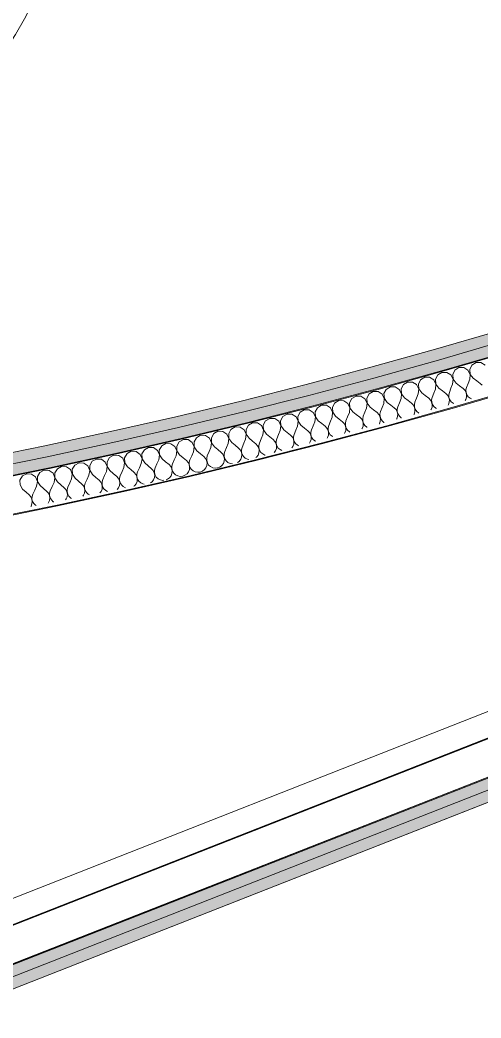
# Model space of a CAD drawing. Header units: millimetres. Extents: x -50172 to 90294, y -80883 to 25069.
# Drawn here: x -25445 to -24828, y -51448 to -50114 of the extents above; entities that cross this region are included whole.
import ezdxf
from ezdxf.enums import TextEntityAlignment as Align

# ---------------------------------------------------------------- set-up
doc = ezdxf.new("R2010")
doc.units = ezdxf.units.MM
doc.header["$MEASUREMENT"] = 0
for name, color, linetype in [('A-25-M_Wall_Int', 7, 'Continuous'), ('New_A-15-MG_Structural_Grid_Phase_2', 7, 'Continuous'), ('New_A-25-M_Wall_Int', 7, 'Continuous'), ('New_A-35-M_FFE-Zone', 7, 'Continuous')]:
    doc.layers.add(name, color=color, linetype=linetype)
for name, color, linetype, lineweight in [('A-25-M_Wall_Int_Pen_No__1', 7, 'Continuous', 13), ('New_A-25-M_Wall_Int_Pen_No__1', 7, 'Continuous', 13), ('New_A-25-M_Wall_Int_Pen_No__150', 7, 'Continuous', 0), ('New_ArchiCAD Zone Stamps_Pen_No__9', 7, 'Continuous', 13)]:
    doc.layers.add(name, color=color, linetype=linetype, lineweight=lineweight)
for name, color, linetype, lineweight, true_color in [('A-25-M_Wall_Int_Pen_No__107', 7, 'Continuous', 15, 0xa6a6a6), ('A-25-M_Wall_Int_Pen_No__81', 7, 'Continuous', 20, 0x6a6a6a), ('New_A-15-MG_Structural_Grid_Phase_2_Pen_No__222', 7, 'Continuous', 13, 0x65af33), ('New_A-25-M_Wall_Int_Pen_No__107', 7, 'Continuous', 15, 0xa6a6a6), ('New_A-25-M_Wall_Int_Pen_No__81', 7, 'Continuous', 20, 0x6a6a6a), ('New_A-35-M_FFE-Zone_Pen_No__74', 7, 'Continuous', 20, 0x606060)]:
    doc.layers.add(name, color=color, linetype=linetype, lineweight=lineweight, true_color=true_color)
doc.styles.add('GENERATED_STYLE_1', font='')
doc.styles.add('GENERATED_STYLE_3', font='')
doc.styles.add('GENERATED_STYLE_4', font='')
doc.styles.get('GENERATED_STYLE_1').set_extended_font_data('Arial', bold=True)
doc.styles.get('GENERATED_STYLE_3').set_extended_font_data('Arial')
doc.styles.get('GENERATED_STYLE_4').set_extended_font_data('Swis721 BT')

# ---------------------------------------------------------------- blocks, each defined once
blk = doc.blocks.new('Lecture 1 First_INB 114R_2_1', base_point=(-22395.8, -55564.1))
at = {"layer": 'New_A-35-M_FFE-Zone_Pen_No__74', "linetype": 'Continuous'}
blk.add_line((-22189.3, -50005.7), (-25917.2, -51469.7), dxfattribs=at)
at = {"layer": 'New_ArchiCAD Zone Stamps_Pen_No__9'}
for tag, height, style, p in [('ROOM_NAME', 250, 'GENERATED_STYLE_1', (-23019.3, -54095.7)), ('zoneNameLine2', 250, 'GENERATED_STYLE_1', (-23207.8, -54527.8)), ('ROOM_NUMBER', 200, 'GENERATED_STYLE_3', (-23396.2, -54948.5)), ('measuredAreaCode', 200, 'GENERATED_STYLE_3', (-23553.2, -55308.6)), ('DUMMY_649', 200, 'GENERATED_STYLE_3', (-23245.8, -55442.7)), ('DUMMY_650', 200, 'GENERATED_STYLE_3', (-22616.7, -55717)), ('DUMMY_651', 133.3, 'GENERATED_STYLE_3', (-22337.4, -55823.6))]:
    blk.add_attdef(tag, text='', height=height, rotation=336.4404, dxfattribs=dict(at, style=style)).set_placement(p, align=Align.TOP_LEFT)
blk = doc.blocks.new('*X403')
at = {"layer": 'New_A-25-M_Wall_Int_Pen_No__150', "linetype": 'Continuous'}
for p, q in [((-24858, -50578.8), (-24863.6, -50582.3)), ((-24851.5, -50578.8), (-24858, -50578.8)), ((-24846, -50582.2), (-24851.5, -50578.8)), ((-24840.7, -50575.7), (-24843.6, -50581.5)), ((-24835.2, -50572.2), (-24840.7, -50575.7)), ((-24828.7, -50572.2), (-24835.2, -50572.2)), ((-24823.1, -50575.5), (-24828.7, -50572.2)), ((-24903.8, -50591.9), (-24909.3, -50595.3)), ((-24897.3, -50591.9), (-24903.8, -50591.9)), ((-24891.8, -50595.3), (-24897.3, -50591.9)), ((-24886.4, -50588.8), (-24889.4, -50594.6)), ((-24880.9, -50585.4), (-24886.4, -50588.8)), ((-24874.4, -50585.4), (-24880.9, -50585.4)), ((-24868.9, -50588.8), (-24874.4, -50585.4)), ((-24865.9, -50594.6), (-24868.9, -50588.8)), ((-24863.6, -50582.3), (-24866.4, -50588.1)), ((-24866.4, -50588.1), (-24865.8, -50594.6)), ((-24843, -50588), (-24846, -50582.2)), ((-24843.6, -50581.5), (-24842.9, -50588)), ((-24843.6, -50594.5), (-24843, -50588)), ((-24842.9, -50588), (-24839, -50593.1)), ((-24839, -50593.1), (-24834.2, -50596.7)), ((-24949.7, -50604.6), (-24955.2, -50608)), ((-24943.2, -50604.6), (-24949.7, -50604.6)), ((-24937.7, -50608.1), (-24943.2, -50604.6)), ((-24932.3, -50601.6), (-24935.2, -50607.4)), ((-24935.2, -50607.4), (-24934.7, -50613.9)), ((-24926.7, -50598.3), (-24932.3, -50601.6)), ((-24920.2, -50598.3), (-24926.7, -50598.3)), ((-24914.7, -50601.7), (-24920.2, -50598.3)), ((-24911.8, -50607.6), (-24914.7, -50601.7)), ((-24909.3, -50595.3), (-24912.3, -50601.1)), ((-24912.3, -50601.1), (-24911.7, -50607.5)), ((-24888.9, -50601.1), (-24891.8, -50595.3)), ((-24889.5, -50607.6), (-24888.9, -50601.1)), ((-24889.4, -50594.6), (-24888.8, -50601.1)), ((-24888.8, -50601.1), (-24884.9, -50606.3)), ((-24884.9, -50606.3), (-24880.1, -50609.9)), ((-24868.7, -50606.6), (-24870.8, -50612.2)), ((-24866.5, -50601.1), (-24868.7, -50606.6)), ((-24866.5, -50601.1), (-24865.9, -50594.6)), ((-24865.8, -50594.6), (-24861.9, -50599.8)), ((-24861.9, -50599.8), (-24857.2, -50603.4)), ((-24857.2, -50603.4), (-24852.4, -50606.9)), ((-24850.1, -50609.3), (-24852.4, -50606.9)), ((-24847.8, -50605.6), (-24848.6, -50608.8)), ((-24845.7, -50600), (-24847.8, -50605.6)), ((-24843.6, -50594.5), (-24845.7, -50600)), ((-24834.2, -50596.7), (-24829.5, -50600.3)), ((-24827.1, -50602.6), (-24829.5, -50600.3)), ((-25001.2, -50620.4), (-25004.2, -50626.1)), ((-24995.6, -50617), (-25001.2, -50620.4)), ((-24989.1, -50617.1), (-24995.6, -50617)), ((-24983.6, -50620.6), (-24989.1, -50617.1)), ((-24980.8, -50626.5), (-24983.6, -50620.6)), ((-24978.2, -50614.2), (-24981.2, -50620)), ((-24981.2, -50620), (-24980.7, -50626.5)), ((-24972.6, -50610.8), (-24978.2, -50614.2)), ((-24966.1, -50610.9), (-24972.6, -50610.8)), ((-24960.6, -50614.4), (-24966.1, -50610.9)), ((-24957.8, -50620.3), (-24960.6, -50614.4)), ((-24958.4, -50626.7), (-24957.8, -50620.3)), ((-24955.2, -50608), (-24958.2, -50613.7)), ((-24958.2, -50613.7), (-24957.7, -50620.2)), ((-24957.7, -50620.2), (-24953.8, -50625.5)), ((-24934.8, -50614), (-24937.7, -50608.1)), ((-24935.4, -50620.4), (-24937.6, -50626)), ((-24935.4, -50620.4), (-24934.8, -50614)), ((-24934.7, -50613.9), (-24930.8, -50619.2)), ((-24930.8, -50619.2), (-24926.1, -50622.8)), ((-24914.6, -50619.6), (-24916.8, -50625.1)), ((-24912.4, -50614), (-24914.6, -50619.6)), ((-24912.4, -50614), (-24911.8, -50607.6)), ((-24911.7, -50607.5), (-24907.8, -50612.8)), ((-24907.8, -50612.8), (-24903.1, -50616.4)), ((-24903.1, -50616.4), (-24898.4, -50620)), ((-24896.1, -50622.3), (-24898.4, -50620)), ((-24893.8, -50618.7), (-24894.5, -50621.9)), ((-24891.6, -50613.2), (-24893.8, -50618.7)), ((-24889.5, -50607.6), (-24891.6, -50613.2)), ((-24880.1, -50609.9), (-24875.4, -50613.5)), ((-24873.1, -50615.8), (-24875.4, -50613.5)), ((-24871.5, -50618.7), (-24873.1, -50615.8)), ((-24870.8, -50612.2), (-24871.5, -50615.4)), ((-24871.5, -50615.4), (-24871.4, -50618.7)), ((-24870.7, -50621.9), (-24871.5, -50618.7)), ((-24871.4, -50618.7), (-24870.3, -50621.8)), ((-24848.5, -50612.1), (-24850.1, -50609.3)), ((-24848.9, -50621.7), (-24847.9, -50618.6)), ((-24848.6, -50608.8), (-24848.4, -50612.1)), ((-24847.7, -50615.3), (-24848.5, -50612.1)), ((-24848.4, -50612.1), (-24847.3, -50615.2)), ((-24847.9, -50618.6), (-24847.7, -50615.3)), ((-24847.3, -50615.2), (-24845.5, -50617.9)), ((-24845.5, -50617.9), (-24842.9, -50620)), ((-24842.9, -50620), (-24841.3, -50620.7)), ((-25047.2, -50632.5), (-25050.3, -50638.2)), ((-25041.6, -50629.2), (-25047.2, -50632.5)), ((-25035.1, -50629.3), (-25041.6, -50629.2)), ((-25029.7, -50632.9), (-25035.1, -50629.3)), ((-25026.9, -50638.7), (-25029.7, -50632.9)), ((-25024.2, -50626.5), (-25027.2, -50632.2)), ((-25027.2, -50632.2), (-25026.8, -50638.7)), ((-25018.6, -50623.1), (-25024.2, -50626.5)), ((-25012.1, -50623.3), (-25018.6, -50623.1)), ((-25006.6, -50626.8), (-25012.1, -50623.3)), ((-25003.8, -50632.7), (-25006.6, -50626.8)), ((-25004.5, -50639.1), (-25003.8, -50632.7)), ((-25004.2, -50626.1), (-25003.7, -50632.6)), ((-25003.7, -50632.6), (-24999.9, -50637.9)), ((-24981.5, -50633), (-24983.7, -50638.5)), ((-24981.5, -50633), (-24980.8, -50626.5)), ((-24980.7, -50626.5), (-24976.9, -50631.7)), ((-24976.9, -50631.7), (-24972.2, -50635.4)), ((-24960.6, -50632.3), (-24962.8, -50637.8)), ((-24958.4, -50626.7), (-24960.6, -50632.3)), ((-24953.8, -50625.5), (-24949.1, -50629.1)), ((-24949.1, -50629.1), (-24944.4, -50632.8)), ((-24942.1, -50635.1), (-24944.4, -50632.8)), ((-24939.8, -50631.5), (-24940.6, -50634.7)), ((-24937.6, -50626), (-24939.8, -50631.5)), ((-24926.1, -50622.8), (-24921.4, -50626.4)), ((-24919.1, -50628.8), (-24921.4, -50626.4)), ((-24917.5, -50631.7), (-24919.1, -50628.8)), ((-24916.8, -50625.1), (-24917.5, -50628.3)), ((-24917.5, -50628.3), (-24917.4, -50631.6)), ((-24916.8, -50634.9), (-24917.5, -50631.7)), ((-24917.4, -50631.6), (-24916.4, -50634.7)), ((-24894.5, -50625.2), (-24896.1, -50622.3)), ((-24895, -50634.8), (-24893.9, -50631.7)), ((-24894.5, -50621.9), (-24894.4, -50625.2)), ((-24893.7, -50628.4), (-24894.5, -50625.2)), ((-24894.4, -50625.2), (-24893.3, -50628.3)), ((-24893.9, -50631.7), (-24893.7, -50628.4)), ((-24893.3, -50628.3), (-24891.5, -50631)), ((-24891.5, -50631), (-24888.9, -50633.1)), ((-24888.9, -50633.1), (-24888.2, -50633.5)), ((-24872.6, -50629.2), (-24871.9, -50628.3)), ((-24871.9, -50628.3), (-24870.9, -50625.2)), ((-24870.9, -50625.2), (-24870.7, -50621.9)), ((-24870.3, -50621.8), (-24868.5, -50624.5)), ((-24868.5, -50624.5), (-24865.9, -50626.6)), ((-24865.9, -50626.6), (-24864.8, -50627.1)), ((-24849.8, -50623), (-24848.9, -50621.7)), ((-25110.8, -50646.9), (-25116.4, -50650.1)), ((-25104.3, -50647.1), (-25110.8, -50646.9)), ((-25098.9, -50650.7), (-25104.3, -50647.1)), ((-25093.3, -50644.3), (-25096.4, -50650)), ((-25087.7, -50641.1), (-25093.3, -50644.3)), ((-25081.2, -50641.2), (-25087.7, -50641.1)), ((-25075.8, -50644.8), (-25081.2, -50641.2)), ((-25073, -50650.7), (-25075.8, -50644.8)), ((-25070.3, -50638.4), (-25073.3, -50644.2)), ((-25073.3, -50644.2), (-25072.9, -50650.7)), ((-25064.7, -50635.2), (-25070.3, -50638.4)), ((-25058.2, -50635.3), (-25064.7, -50635.2)), ((-25052.7, -50638.9), (-25058.2, -50635.3)), ((-25049.9, -50644.8), (-25052.7, -50638.9)), ((-25050.7, -50651.2), (-25049.9, -50644.8)), ((-25050.3, -50638.2), (-25049.8, -50644.7)), ((-25049.8, -50644.7), (-25046.1, -50650)), ((-25027.6, -50645.2), (-25029.8, -50650.7)), ((-25027.6, -50645.2), (-25026.9, -50638.7)), ((-25026.8, -50638.7), (-25023, -50644)), ((-25023, -50644), (-25018.3, -50647.7)), ((-25006.8, -50644.6), (-25009, -50650.2)), ((-25004.5, -50639.1), (-25006.8, -50644.6)), ((-24999.9, -50637.9), (-24995.2, -50641.6)), ((-24995.2, -50641.6), (-24990.5, -50645.3)), ((-24988.2, -50647.6), (-24990.5, -50645.3)), ((-24985.9, -50644), (-24986.7, -50647.2)), ((-24986.7, -50647.2), (-24986.6, -50650.5)), ((-24983.7, -50638.5), (-24985.9, -50644)), ((-24972.2, -50635.4), (-24967.5, -50639.1)), ((-24965.2, -50641.4), (-24967.5, -50639.1)), ((-24963.6, -50644.3), (-24965.2, -50641.4)), ((-24962.8, -50637.8), (-24963.6, -50641)), ((-24963.6, -50641), (-24963.5, -50644.3)), ((-24962.9, -50647.5), (-24963.6, -50644.3)), ((-24963.5, -50644.3), (-24962.5, -50647.4)), ((-24962.5, -50647.4), (-24960.7, -50650.1)), ((-24940.5, -50638), (-24942.1, -50635.1)), ((-24941.1, -50647.6), (-24940, -50644.5)), ((-24940.6, -50634.7), (-24940.5, -50638)), ((-24940.5, -50638), (-24939.4, -50641.1)), ((-24939.8, -50641.2), (-24940.5, -50638)), ((-24940, -50644.5), (-24939.8, -50641.2)), ((-24939.4, -50641.1), (-24937.6, -50643.8)), ((-24937.6, -50643.8), (-24935.1, -50645.9)), ((-24935.1, -50645.9), (-24934.7, -50646.1)), ((-24918.3, -50641.7), (-24918, -50641.2)), ((-24918, -50641.2), (-24917, -50638.1)), ((-24917, -50638.1), (-24916.8, -50634.9)), ((-24916.4, -50634.7), (-24914.5, -50637.5)), ((-24914.5, -50637.5), (-24912, -50639.6)), ((-24912, -50639.6), (-24911.5, -50639.8)), ((-24895.4, -50635.4), (-24895, -50634.8)), ((-25157, -50658.3), (-25162.7, -50661.5)), ((-25150.5, -50658.5), (-25157, -50658.3)), ((-25145.1, -50662.2), (-25150.5, -50658.5)), ((-25139.5, -50655.8), (-25142.6, -50661.6)), ((-25133.9, -50652.6), (-25139.5, -50655.8)), ((-25127.4, -50652.8), (-25133.9, -50652.6)), ((-25122, -50656.4), (-25127.4, -50652.8)), ((-25119.2, -50662.4), (-25122, -50656.4)), ((-25116.4, -50650.1), (-25119.5, -50655.8)), ((-25119.5, -50655.8), (-25119.2, -50662.3)), ((-25096.1, -50656.6), (-25098.9, -50650.7)), ((-25096.9, -50663), (-25096.1, -50656.6)), ((-25096.4, -50650), (-25096, -50656.5)), ((-25096, -50656.5), (-25092.3, -50661.9)), ((-25073.8, -50657.2), (-25076.1, -50662.7)), ((-25073.8, -50657.2), (-25073, -50650.7)), ((-25072.9, -50650.7), (-25069.2, -50656)), ((-25069.2, -50656), (-25064.5, -50659.7)), ((-25064.5, -50659.7), (-25059.9, -50663.4)), ((-25052.9, -50656.7), (-25055.2, -50662.2)), ((-25050.7, -50651.2), (-25052.9, -50656.7)), ((-25046.1, -50650), (-25041.4, -50653.7)), ((-25041.4, -50653.7), (-25036.7, -50657.4)), ((-25034.5, -50659.8), (-25036.7, -50657.4)), ((-25032.9, -50662.7), (-25034.5, -50659.8)), ((-25032.1, -50656.2), (-25032.9, -50659.4)), ((-25032.9, -50659.4), (-25032.8, -50662.7)), ((-25029.8, -50650.7), (-25032.1, -50656.2)), ((-25018.3, -50647.7), (-25013.6, -50651.4)), ((-25011.3, -50653.8), (-25013.6, -50651.4)), ((-25009.8, -50656.7), (-25011.3, -50653.8)), ((-25009, -50650.2), (-25009.8, -50653.4)), ((-25009.8, -50653.4), (-25009.7, -50656.6)), ((-25009.1, -50659.9), (-25009.8, -50656.7)), ((-25009.7, -50656.6), (-25008.7, -50659.8)), ((-25009.3, -50663.1), (-25009.1, -50659.9)), ((-25008.7, -50659.8), (-25006.9, -50662.5)), ((-24986.7, -50650.5), (-24988.2, -50647.6)), ((-24987.7, -50660.6), (-24987.3, -50660.1)), ((-24987.3, -50660.1), (-24986.2, -50657)), ((-24986, -50653.7), (-24986.7, -50650.5)), ((-24986.6, -50650.5), (-24985.6, -50653.6)), ((-24986.2, -50657), (-24986, -50653.7)), ((-24985.6, -50653.6), (-24983.8, -50656.4)), ((-24983.8, -50656.4), (-24981.3, -50658.5)), ((-24981.3, -50658.5), (-24980.8, -50658.7)), ((-24964.5, -50654.3), (-24964.2, -50653.9)), ((-24964.2, -50653.9), (-24963.1, -50650.8)), ((-24963.1, -50650.8), (-24962.9, -50647.5)), ((-24960.7, -50650.1), (-24958.2, -50652.3)), ((-24958.2, -50652.3), (-24957.8, -50652.4)), ((-24941.4, -50648), (-24941.1, -50647.6)), ((-25208.9, -50672.6), (-25212.1, -50678.3)), ((-25203.3, -50669.4), (-25208.9, -50672.6)), ((-25196.8, -50669.7), (-25203.3, -50669.4)), ((-25191.4, -50673.4), (-25196.8, -50669.7)), ((-25188.7, -50679.3), (-25191.4, -50673.4)), ((-25185.8, -50667.1), (-25188.9, -50672.8)), ((-25188.9, -50672.8), (-25188.6, -50679.3)), ((-25180.1, -50663.9), (-25185.8, -50667.1)), ((-25173.6, -50664.2), (-25180.1, -50663.9)), ((-25168.2, -50667.8), (-25173.6, -50664.2)), ((-25165.5, -50673.7), (-25168.2, -50667.8)), ((-25166.4, -50680.2), (-25165.5, -50673.7)), ((-25162.7, -50661.5), (-25165.8, -50667.2)), ((-25165.8, -50667.2), (-25165.5, -50673.7)), ((-25165.5, -50673.7), (-25161.8, -50679.1)), ((-25142.4, -50668.1), (-25145.1, -50662.2)), ((-25143.2, -50674.5), (-25142.4, -50668.1)), ((-25142.6, -50661.6), (-25142.3, -50668.1)), ((-25142.3, -50668.1), (-25138.6, -50673.4)), ((-25138.6, -50673.4), (-25134, -50677.2)), ((-25120, -50668.8), (-25122.4, -50674.3)), ((-25120, -50668.8), (-25119.2, -50662.4)), ((-25119.2, -50662.3), (-25115.4, -50667.7)), ((-25115.4, -50667.7), (-25110.8, -50671.4)), ((-25110.8, -50671.4), (-25106.2, -50675.2)), ((-25101.5, -50674), (-25102.4, -50677.2)), ((-25099.2, -50668.5), (-25101.5, -50674)), ((-25096.9, -50663), (-25099.2, -50668.5)), ((-25092.3, -50661.9), (-25087.6, -50665.6)), ((-25087.6, -50665.6), (-25083, -50669.3)), ((-25080.7, -50671.7), (-25083, -50669.3)), ((-25079.2, -50674.6), (-25080.7, -50671.7)), ((-25078.4, -50668.2), (-25079.2, -50671.3)), ((-25079.2, -50671.3), (-25079.1, -50674.6)), ((-25076.1, -50662.7), (-25078.4, -50668.2)), ((-25057.6, -50665.8), (-25059.9, -50663.4)), ((-25056.1, -50668.7), (-25057.6, -50665.8)), ((-25055.2, -50662.2), (-25056.1, -50665.4)), ((-25056.1, -50665.4), (-25056, -50668.7)), ((-25055.4, -50671.9), (-25056.1, -50668.7)), ((-25056, -50668.7), (-25055, -50671.8)), ((-25055.7, -50675.2), (-25055.4, -50671.9)), ((-25055, -50671.8), (-25053.2, -50674.6)), ((-25034.3, -50673.3), (-25033.6, -50672.3)), ((-25033.6, -50672.3), (-25032.5, -50669.2)), ((-25032.3, -50665.9), (-25032.9, -50662.7)), ((-25032.8, -50662.7), (-25031.9, -50665.8)), ((-25032.5, -50669.2), (-25032.3, -50665.9)), ((-25031.9, -50665.8), (-25030, -50668.6)), ((-25030, -50668.6), (-25027.6, -50670.7)), ((-25027.6, -50670.7), (-25026.6, -50671.2)), ((-25011, -50666.9), (-25010.5, -50666.2)), ((-25010.5, -50666.2), (-25009.3, -50663.1)), ((-25006.9, -50662.5), (-25004.4, -50664.6)), ((-25004.4, -50664.6), (-25003.7, -50665)), ((-25272.8, -50685.6), (-25278.5, -50688.7)), ((-25266.3, -50685.9), (-25272.8, -50685.6)), ((-25261, -50689.6), (-25266.3, -50685.9)), ((-25255.3, -50683.4), (-25258.5, -50689.1)), ((-25249.6, -50680.3), (-25255.3, -50683.4)), ((-25243.1, -50680.6), (-25249.6, -50680.3)), ((-25237.8, -50684.3), (-25243.1, -50680.6)), ((-25235.1, -50690.2), (-25237.8, -50684.3)), ((-25232.1, -50678), (-25235.3, -50683.7)), ((-25235.3, -50683.7), (-25235, -50690.2)), ((-25226.4, -50674.9), (-25232.1, -50678)), ((-25219.9, -50675.2), (-25226.4, -50674.9)), ((-25214.6, -50678.9), (-25219.9, -50675.2)), ((-25211.9, -50684.8), (-25214.6, -50678.9)), ((-25212.8, -50691.3), (-25211.9, -50684.8)), ((-25212.1, -50678.3), (-25211.8, -50684.8)), ((-25211.8, -50684.8), (-25208.2, -50690.2)), ((-25189.6, -50685.8), (-25192, -50691.2)), ((-25189.6, -50685.8), (-25188.7, -50679.3)), ((-25188.6, -50679.3), (-25184.9, -50684.6)), ((-25184.9, -50684.6), (-25180.4, -50688.4)), ((-25168.8, -50685.7), (-25171.1, -50691.1)), ((-25166.4, -50680.2), (-25168.8, -50685.7)), ((-25161.8, -50679.1), (-25157.2, -50682.8)), ((-25157.2, -50682.8), (-25152.5, -50686.6)), ((-25150.3, -50689), (-25152.5, -50686.6)), ((-25147.9, -50685.5), (-25148.8, -50688.7)), ((-25145.6, -50680), (-25147.9, -50685.5)), ((-25143.2, -50674.5), (-25145.6, -50680)), ((-25134, -50677.2), (-25129.3, -50680.9)), ((-25127.1, -50683.3), (-25129.3, -50680.9)), ((-25125.6, -50686.3), (-25127.1, -50683.3)), ((-25124.7, -50679.8), (-25125.6, -50683)), ((-25125.6, -50683), (-25125.5, -50686.2)), ((-25125, -50689.5), (-25125.6, -50686.3)), ((-25125.5, -50686.2), (-25124.6, -50689.4)), ((-25122.4, -50674.3), (-25124.7, -50679.8)), ((-25103.9, -50677.6), (-25106.2, -50675.2)), ((-25102.4, -50680.5), (-25103.9, -50677.6)), ((-25103.2, -50690.1), (-25102, -50687)), ((-25102.4, -50677.2), (-25102.3, -50680.5)), ((-25101.8, -50683.7), (-25102.4, -50680.5)), ((-25102.3, -50680.5), (-25101.4, -50683.6)), ((-25102, -50687), (-25101.8, -50683.7)), ((-25101.4, -50683.6), (-25099.6, -50686.4)), ((-25099.6, -50686.4), (-25097.1, -50688.5)), ((-25081.4, -50686.1), (-25080, -50684.2)), ((-25080, -50684.2), (-25078.8, -50681.1)), ((-25078.6, -50677.9), (-25079.2, -50674.6)), ((-25079.1, -50674.6), (-25078.2, -50677.8)), ((-25078.8, -50681.1), (-25078.6, -50677.9)), ((-25078.2, -50677.8), (-25076.4, -50680.5)), ((-25076.4, -50680.5), (-25073.9, -50682.7)), ((-25073.9, -50682.7), (-25072, -50683.6)), ((-25057.8, -50679.7), (-25056.8, -50678.3)), ((-25056.8, -50678.3), (-25055.7, -50675.2)), ((-25053.2, -50674.6), (-25050.7, -50676.7)), ((-25050.7, -50676.7), (-25049.3, -50677.4)), ((-25325, -50699), (-25328.2, -50704.7)), ((-25319.3, -50696), (-25325, -50699)), ((-25312.8, -50696.4), (-25319.3, -50696)), ((-25307.4, -50700.1), (-25312.8, -50696.4)), ((-25304.9, -50706.1), (-25307.4, -50700.1)), ((-25301.7, -50693.9), (-25305, -50699.5)), ((-25305, -50699.5), (-25304.8, -50706.1)), ((-25296, -50690.8), (-25301.7, -50693.9)), ((-25289.5, -50691.2), (-25296, -50690.8)), ((-25284.2, -50694.9), (-25289.5, -50691.2)), ((-25281.6, -50700.9), (-25284.2, -50694.9)), ((-25278.5, -50688.7), (-25281.7, -50694.3)), ((-25281.7, -50694.3), (-25281.5, -50700.8)), ((-25258.4, -50695.6), (-25261, -50689.6)), ((-25259.3, -50702), (-25258.4, -50695.6)), ((-25258.5, -50689.1), (-25258.3, -50695.6)), ((-25258.3, -50695.6), (-25254.6, -50701)), ((-25236, -50696.7), (-25238.5, -50702.1)), ((-25236, -50696.7), (-25235.1, -50690.2)), ((-25235, -50690.2), (-25231.4, -50695.6)), ((-25231.4, -50695.6), (-25226.8, -50699.4)), ((-25226.8, -50699.4), (-25222.3, -50703.2)), ((-25215.2, -50696.7), (-25217.6, -50702.2)), ((-25212.8, -50691.3), (-25215.2, -50696.7)), ((-25208.2, -50690.2), (-25203.6, -50694)), ((-25203.6, -50694), (-25199, -50697.8)), ((-25196.8, -50700.2), (-25199, -50697.8)), ((-25195.3, -50703.2), (-25196.8, -50700.2)), ((-25194.4, -50696.7), (-25195.2, -50699.8)), ((-25195.2, -50699.8), (-25195.2, -50703.1)), ((-25192, -50691.2), (-25194.4, -50696.7)), ((-25180.4, -50688.4), (-25175.8, -50692.2)), ((-25173.5, -50694.7), (-25175.8, -50692.2)), ((-25172.1, -50697.6), (-25173.5, -50694.7)), ((-25171.5, -50700.8), (-25172.1, -50697.6)), ((-25171.1, -50691.1), (-25172, -50694.3)), ((-25172, -50694.3), (-25172, -50697.6)), ((-25172, -50697.6), (-25171.1, -50700.7)), ((-25171.1, -50700.7), (-25169.3, -50703.5)), ((-25148.8, -50692), (-25150.3, -50689)), ((-25149.7, -50701.5), (-25148.5, -50698.5)), ((-25148.8, -50688.7), (-25148.7, -50691.9)), ((-25148.2, -50695.2), (-25148.8, -50692)), ((-25148.7, -50691.9), (-25147.8, -50695.1)), ((-25148.5, -50698.5), (-25148.2, -50695.2)), ((-25147.8, -50695.1), (-25146, -50697.9)), ((-25146, -50697.9), (-25143.6, -50700.1)), ((-25143.6, -50700.1), (-25140.6, -50701.5)), ((-25129.3, -50699.2), (-25128.4, -50698.5)), ((-25128.4, -50698.5), (-25126.4, -50695.8)), ((-25126.4, -50695.8), (-25125.3, -50692.8)), ((-25125.3, -50692.8), (-25125, -50689.5)), ((-25124.6, -50689.4), (-25122.8, -50692.2)), ((-25122.8, -50692.2), (-25120.3, -50694.3)), ((-25120.3, -50694.3), (-25117.4, -50695.8)), ((-25117.4, -50695.8), (-25116.9, -50695.8)), ((-25105.1, -50692.6), (-25103.2, -50690.1)), ((-25097.1, -50688.5), (-25094.6, -50689.7)), ((-25394.8, -50714), (-25398.1, -50719.6)), ((-25389.1, -50711), (-25394.8, -50714)), ((-25382.6, -50711.5), (-25389.1, -50711)), ((-25377.3, -50715.2), (-25382.6, -50711.5)), ((-25371.5, -50709.1), (-25374.8, -50714.7)), ((-25365.8, -50706.1), (-25371.5, -50709.1)), ((-25359.3, -50706.5), (-25365.8, -50706.1)), ((-25354, -50710.3), (-25359.3, -50706.5)), ((-25351.5, -50716.3), (-25354, -50710.3)), ((-25348.2, -50704.1), (-25351.5, -50709.7)), ((-25351.5, -50709.7), (-25351.4, -50716.2)), ((-25342.5, -50701.1), (-25348.2, -50704.1)), ((-25336, -50701.5), (-25342.5, -50701.1)), ((-25330.7, -50705.2), (-25336, -50701.5)), ((-25328.2, -50711.2), (-25330.7, -50705.2)), ((-25329.1, -50717.6), (-25328.2, -50711.2)), ((-25328.2, -50704.7), (-25328.1, -50711.2)), ((-25328.1, -50711.2), (-25324.5, -50716.6)), ((-25305.8, -50712.5), (-25308.3, -50717.9)), ((-25305.8, -50712.5), (-25304.9, -50706.1)), ((-25304.8, -50706.1), (-25301.2, -50711.5)), ((-25301.2, -50711.5), (-25296.7, -50715.3)), ((-25285, -50712.7), (-25287.5, -50718.2)), ((-25282.6, -50707.3), (-25285, -50712.7)), ((-25282.6, -50707.3), (-25281.6, -50700.9)), ((-25281.5, -50700.8), (-25277.9, -50706.3)), ((-25277.9, -50706.3), (-25273.4, -50710.1)), ((-25273.4, -50710.1), (-25268.8, -50714)), ((-25266.6, -50716.4), (-25268.8, -50714)), ((-25264.2, -50712.9), (-25265.1, -50716.1)), ((-25261.7, -50707.5), (-25264.2, -50712.9)), ((-25259.3, -50702), (-25261.7, -50707.5)), ((-25254.6, -50701), (-25250.1, -50704.8)), ((-25250.1, -50704.8), (-25245.5, -50708.6)), ((-25243.3, -50711.1), (-25245.5, -50708.6)), ((-25241.9, -50714), (-25243.3, -50711.1)), ((-25241.3, -50717.3), (-25241.9, -50714)), ((-25240.9, -50707.6), (-25241.8, -50710.7)), ((-25241.8, -50710.7), (-25241.8, -50714)), ((-25241.8, -50714), (-25240.9, -50717.2)), ((-25238.5, -50702.1), (-25240.9, -50707.6)), ((-25220, -50705.7), (-25222.3, -50703.2)), ((-25218.6, -50708.6), (-25220, -50705.7)), ((-25218, -50711.9), (-25218.6, -50708.6)), ((-25217.6, -50702.2), (-25218.5, -50705.3)), ((-25218.5, -50705.3), (-25218.5, -50708.6)), ((-25218.5, -50708.6), (-25217.6, -50711.8)), ((-25218.3, -50715.1), (-25218, -50711.9)), ((-25217.6, -50711.8), (-25215.9, -50714.6)), ((-25198.2, -50715.3), (-25196.2, -50712.7)), ((-25196.2, -50712.7), (-25195, -50709.7)), ((-25194.7, -50706.4), (-25195.3, -50703.2)), ((-25195.2, -50703.1), (-25194.3, -50706.3)), ((-25195, -50709.7), (-25194.7, -50706.4)), ((-25194.3, -50706.3), (-25192.6, -50709.1)), ((-25192.6, -50709.1), (-25190.1, -50711.3)), ((-25190.1, -50711.3), (-25187.2, -50712.7)), ((-25187.2, -50712.7), (-25183.9, -50713.3)), ((-25183.9, -50713.3), (-25180.6, -50713)), ((-25180.6, -50713), (-25177.6, -50711.8)), ((-25177.6, -50711.8), (-25174.9, -50709.8)), ((-25174.9, -50709.8), (-25172.9, -50707.2)), ((-25172.9, -50707.2), (-25171.8, -50704.1)), ((-25171.8, -50704.1), (-25171.5, -50700.8)), ((-25169.3, -50703.5), (-25166.8, -50705.7)), ((-25166.8, -50705.7), (-25163.9, -50707.1)), ((-25163.9, -50707.1), (-25160.6, -50707.7)), ((-25160.6, -50707.7), (-25160.5, -50707.7)), ((-25153.9, -50705.9), (-25151.6, -50704.2)), ((-25151.6, -50704.2), (-25149.7, -50701.5)), ((-25140.6, -50701.5), (-25138.8, -50701.8)), ((-25441.4, -50723.7), (-25444.8, -50729.2)), ((-25435.7, -50720.7), (-25441.4, -50723.7)), ((-25429.2, -50721.2), (-25435.7, -50720.7)), ((-25423.9, -50725), (-25429.2, -50721.2)), ((-25421.4, -50731), (-25423.9, -50725)), ((-25418.1, -50718.9), (-25421.4, -50724.5)), ((-25421.4, -50724.5), (-25421.3, -50731)), ((-25412.3, -50715.9), (-25418.1, -50718.9)), ((-25405.9, -50716.3), (-25412.3, -50715.9)), ((-25400.6, -50720.1), (-25405.9, -50716.3)), ((-25398.1, -50726.2), (-25400.6, -50720.1)), ((-25399.1, -50732.6), (-25398.1, -50726.2)), ((-25398.1, -50719.6), (-25398, -50726.1)), ((-25398, -50726.1), (-25394.5, -50731.6)), ((-25374.8, -50721.2), (-25377.3, -50715.2)), ((-25375.8, -50727.7), (-25374.8, -50721.2)), ((-25374.8, -50714.7), (-25374.7, -50721.2)), ((-25374.7, -50721.2), (-25371.1, -50726.7)), ((-25371.1, -50726.7), (-25366.6, -50730.6)), ((-25352.5, -50722.7), (-25355, -50728.1)), ((-25352.5, -50722.7), (-25351.5, -50716.3)), ((-25351.4, -50716.2), (-25347.8, -50721.7)), ((-25347.8, -50721.7), (-25343.3, -50725.6)), ((-25343.3, -50725.6), (-25338.8, -50729.5)), ((-25331.6, -50723.1), (-25334.1, -50728.5)), ((-25329.1, -50717.6), (-25331.6, -50723.1)), ((-25324.5, -50716.6), (-25320, -50720.5)), ((-25320, -50720.5), (-25315.4, -50724.4)), ((-25313.3, -50726.8), (-25315.4, -50724.4)), ((-25311.8, -50729.8), (-25313.3, -50726.8)), ((-25311.7, -50726.5), (-25311.8, -50729.8)), ((-25310.8, -50723.4), (-25311.7, -50726.5)), ((-25308.3, -50717.9), (-25310.8, -50723.4)), ((-25296.7, -50715.3), (-25292.1, -50719.2)), ((-25289.9, -50721.7), (-25292.1, -50719.2)), ((-25288.5, -50724.6), (-25289.9, -50721.7)), ((-25287.9, -50727.9), (-25288.5, -50724.6)), ((-25287.5, -50718.2), (-25288.4, -50721.3)), ((-25288.4, -50721.3), (-25288.4, -50724.6)), ((-25288.4, -50724.6), (-25287.5, -50727.8)), ((-25265.2, -50719.4), (-25266.6, -50716.4)), ((-25266.2, -50728.9), (-25265, -50725.9)), ((-25264.6, -50722.6), (-25265.2, -50719.4)), ((-25265.1, -50716.1), (-25265.1, -50719.3)), ((-25265.1, -50719.3), (-25264.2, -50722.5)), ((-25265, -50725.9), (-25264.6, -50722.6)), ((-25264.2, -50722.5), (-25262.5, -50725.3)), ((-25262.5, -50725.3), (-25260.1, -50727.5)), ((-25247.5, -50728.2), (-25244.9, -50726.2)), ((-25244.9, -50726.2), (-25242.8, -50723.6)), ((-25242.8, -50723.6), (-25241.6, -50720.5)), ((-25241.6, -50720.5), (-25241.3, -50717.3)), ((-25240.9, -50717.2), (-25239.2, -50720)), ((-25239.2, -50720), (-25236.7, -50722.2)), ((-25236.7, -50722.2), (-25233.8, -50723.7)), ((-25233.8, -50723.7), (-25230.5, -50724.3)), ((-25230.5, -50724.3), (-25227.3, -50724)), ((-25227.3, -50724), (-25224.2, -50722.8)), ((-25224.2, -50722.8), (-25221.5, -50720.8)), ((-25221.5, -50720.8), (-25219.5, -50718.2)), ((-25219.5, -50718.2), (-25218.3, -50715.1)), ((-25215.9, -50714.6), (-25213.4, -50716.8)), ((-25213.4, -50716.8), (-25210.5, -50718.2)), ((-25210.5, -50718.2), (-25207.2, -50718.8)), ((-25207.2, -50718.8), (-25203.9, -50718.5)), ((-25203.9, -50718.5), (-25200.9, -50717.3)), ((-25200.9, -50717.3), (-25198.2, -50715.3)), ((-25444.8, -50729.2), (-25444.7, -50735.7)), ((-25444.7, -50735.7), (-25441.2, -50741.2)), ((-25422.5, -50737.4), (-25425.1, -50742.8)), ((-25422.5, -50737.4), (-25421.4, -50731)), ((-25421.3, -50731), (-25417.8, -50736.5)), ((-25417.8, -50736.5), (-25413.4, -50740.4)), ((-25413.4, -50740.4), (-25408.9, -50744.3)), ((-25401.7, -50738), (-25404.2, -50743.4)), ((-25399.1, -50732.6), (-25401.7, -50738)), ((-25394.5, -50731.6), (-25390, -50735.5)), ((-25390, -50735.5), (-25385.5, -50739.5)), ((-25383.4, -50741.9), (-25385.5, -50739.5)), ((-25380.8, -50738.5), (-25381.8, -50741.6)), ((-25378.3, -50733.1), (-25380.8, -50738.5)), ((-25375.8, -50727.7), (-25378.3, -50733.1)), ((-25366.6, -50730.6), (-25362.1, -50734.5)), ((-25360, -50737), (-25362.1, -50734.5)), ((-25358.6, -50740), (-25360, -50737)), ((-25358, -50743.2), (-25358.6, -50740)), ((-25358.4, -50736.7), (-25358.5, -50739.9)), ((-25358.5, -50739.9), (-25357.6, -50743.1)), ((-25357.5, -50733.5), (-25358.4, -50736.7)), ((-25355, -50728.1), (-25357.5, -50733.5)), ((-25336.6, -50732), (-25338.8, -50729.5)), ((-25335.2, -50734.9), (-25336.6, -50732)), ((-25334.7, -50738.2), (-25335.2, -50734.9)), ((-25334.1, -50728.5), (-25335.1, -50731.6)), ((-25335.1, -50731.6), (-25335.1, -50734.9)), ((-25335.1, -50734.9), (-25334.3, -50738.1)), ((-25335, -50741.4), (-25334.7, -50738.2)), ((-25334.3, -50738.1), (-25332.6, -50740.9)), ((-25314.8, -50741.8), (-25312.9, -50739.4)), ((-25312.9, -50739.4), (-25311.7, -50736.3)), ((-25311.8, -50729.8), (-25310.9, -50733)), ((-25311.3, -50733), (-25311.8, -50729.8)), ((-25311.7, -50736.3), (-25311.3, -50733)), ((-25310.9, -50733), (-25309.2, -50735.8)), ((-25309.2, -50735.8), (-25306.8, -50738)), ((-25306.8, -50738), (-25303.8, -50739.5)), ((-25303.8, -50739.5), (-25303.5, -50739.6)), ((-25292.4, -50737.4), (-25291.6, -50736.8)), ((-25291.6, -50736.8), (-25289.5, -50734.2)), ((-25289.5, -50734.2), (-25288.3, -50731.1)), ((-25288.3, -50731.1), (-25287.9, -50727.9)), ((-25287.5, -50727.8), (-25285.8, -50730.6)), ((-25285.8, -50730.6), (-25283.4, -50732.8)), ((-25283.4, -50732.8), (-25280.5, -50734.3)), ((-25280.5, -50734.3), (-25278.6, -50734.7)), ((-25270.2, -50733), (-25268.2, -50731.5)), ((-25268.2, -50731.5), (-25266.2, -50728.9)), ((-25260.1, -50727.5), (-25257.1, -50729)), ((-25257.1, -50729), (-25253.9, -50729.6)), ((-25253.9, -50729.6), (-25252.5, -50729.5)), ((-25249.4, -50728.9), (-25247.5, -50728.2)), ((-25441.2, -50741.2), (-25436.7, -50745.2)), ((-25436.7, -50745.2), (-25432.3, -50749.1)), ((-25430.2, -50751.6), (-25432.3, -50749.1)), ((-25428.8, -50754.6), (-25430.2, -50751.6)), ((-25428.6, -50751.3), (-25428.7, -50754.6)), ((-25427.6, -50748.2), (-25428.6, -50751.3)), ((-25425.1, -50742.8), (-25427.6, -50748.2)), ((-25406.7, -50746.8), (-25408.9, -50744.3)), ((-25405.4, -50749.8), (-25406.7, -50746.8)), ((-25404.9, -50753.1), (-25405.4, -50749.8)), ((-25405.2, -50746.5), (-25405.3, -50749.8)), ((-25405.3, -50749.8), (-25404.4, -50753)), ((-25405.3, -50756.3), (-25404.9, -50753.1)), ((-25404.2, -50743.4), (-25405.2, -50746.5)), ((-25404.4, -50753), (-25402.8, -50755.8)), ((-25382, -50744.9), (-25383.4, -50741.9)), ((-25383.1, -50754.5), (-25381.8, -50751.4)), ((-25381.4, -50748.2), (-25382, -50744.9)), ((-25381.8, -50741.6), (-25381.9, -50744.9)), ((-25381.9, -50744.9), (-25381, -50748.1)), ((-25381.8, -50751.4), (-25381.4, -50748.2)), ((-25381, -50748.1), (-25379.4, -50750.9)), ((-25379.4, -50750.9), (-25377, -50753.2)), ((-25377, -50753.2), (-25375.7, -50753.8)), ((-25360.8, -50750.9), (-25359.7, -50749.5)), ((-25359.7, -50749.5), (-25358.4, -50746.5)), ((-25358.4, -50746.5), (-25358, -50743.2)), ((-25357.6, -50743.1), (-25356, -50745.9)), ((-25356, -50745.9), (-25353.6, -50748.2)), ((-25353.6, -50748.2), (-25351.8, -50749.1)), ((-25337.8, -50746.3), (-25336.3, -50744.5)), ((-25336.3, -50744.5), (-25335, -50741.4)), ((-25332.6, -50740.9), (-25330.2, -50743.1)), ((-25330.2, -50743.1), (-25327.8, -50744.4)), ((-25430.4, -50764.6), (-25430, -50764.2)), ((-25430, -50764.2), (-25428.7, -50761.1)), ((-25428.3, -50757.9), (-25428.8, -50754.6)), ((-25428.7, -50754.6), (-25427.9, -50757.8)), ((-25428.7, -50761.1), (-25428.3, -50757.9)), ((-25427.9, -50757.8), (-25426.2, -50760.6)), ((-25426.2, -50760.6), (-25423.8, -50762.9)), ((-25423.8, -50762.9), (-25423.2, -50763.2)), ((-25407.1, -50760), (-25406.5, -50759.3)), ((-25406.5, -50759.3), (-25405.3, -50756.3)), ((-25402.8, -50755.8), (-25400.4, -50758.1)), ((-25400.4, -50758.1), (-25399.5, -50758.5)), ((-25383.9, -50755.5), (-25383.1, -50754.5))]:
    blk.add_line(p, q, dxfattribs=at)
blk = doc.blocks.new('Wall_74_1', base_point=(-29918.5, -50217.2))
at = {"layer": 'New_A-25-M_Wall_Int_Pen_No__107', "linetype": 'Continuous'}
for points in [[(-20081.5, -46377.2, -0.413614), (-29924.5, -50231), (-29930.5, -50244.7, 0.413614), (-20067.8, -46383.2)], [(-20095.3, -46371.2, -0.413614), (-29918.5, -50217.2), (-29924.5, -50231, 0.413614), (-20081.5, -46377.2)]]:
    blk.add_hatch(color=256, dxfattribs=at).paths.add_polyline_path(points)
at = {"layer": 'New_A-25-M_Wall_Int_Pen_No__81', "linetype": 'Continuous', "lineweight": 0, "true_color": 0x353535}
for points in [[(-20067.8, -46383.2, -0.413614), (-29930.5, -50244.7), (-29930.9, -50245.6, 0.413614), (-20066.9, -46383.6)], [(-20021.1, -46403.7, -0.413614), (-29950.8, -50291.5), (-29951.2, -50292.4, 0.413614), (-20020.2, -46404.1)]]:
    blk.add_hatch(color=250, dxfattribs=at).paths.add_polyline_path(points)
at = {"layer": 'New_A-25-M_Wall_Int_Pen_No__1', "linetype": 'Continuous'}
for radius in [7482.1, 7467.1, 7498.1, 7497.1, 7549.1, 7548.1]:
    blk.add_arc((-26933.8, -43372.5), radius, 246.44045, 336.32308, dxfattribs=at)
at = {"layer": 'New_A-25-M_Wall_Int', "color": 250, "lineweight": 50, "true_color": 0x2a2a2a}
blk.add_blockref('*X403', (0, 0), dxfattribs=at)
blk = doc.blocks.new('Wall_196_1', base_point=(-25694.4, -51503.2))
at = {"layer": 'A-25-M_Wall_Int_Pen_No__107', "linetype": 'Continuous'}
for points in [[(-25696.2, -51487.8), (-22460.8, -50217.2), (-22442, -50193.7), (-25697.9, -51472.3)], [(-25694.4, -51503.2), (-22479.5, -50240.7), (-22460.8, -50217.2), (-25696.2, -51487.8)]]:
    blk.add_hatch(color=256, dxfattribs=at).paths.add_polyline_path(points)
at = {"layer": 'A-25-M_Wall_Int_Pen_No__81', "linetype": 'Continuous', "lineweight": 0, "true_color": 0x353535}
for points in [[(-25703.6, -51421.9), (-22380.9, -50117), (-22379.6, -50115.5), (-25703.7, -51420.9)], [(-25697.9, -51472.3), (-22442, -50193.7), (-22440.8, -50192.1), (-25698, -51471.3)]]:
    blk.add_hatch(color=250, dxfattribs=at).paths.add_polyline_path(points)
at = {"layer": 'A-25-M_Wall_Int_Pen_No__1', "linetype": 'Continuous'}
for p, q in [((-25703.6, -51421.9), (-22380.9, -50117)), ((-25698, -51471.3), (-22440.8, -50192.1)), ((-25697.9, -51472.3), (-22442, -50193.7)), ((-25696.2, -51487.8), (-22460.8, -50217.2))]:
    blk.add_line(p, q, dxfattribs=at)
at = {"layer": 'A-25-M_Wall_Int_Pen_No__1', "linetype": 'Continuous', "flags": 128}
for points in [[(-22379.6, -50115.5), (-25703.7, -51420.9)], [(-25694.4, -51503.2), (-22479.5, -50240.7)]]:
    blk.add_lwpolyline(points, dxfattribs=at)
blk = doc.blocks.new('Wall_363_1', base_point=(-25694.4, -51503.2))
at = {"layer": 'A-25-M_Wall_Int_Pen_No__107', "linetype": 'Continuous'}
for points in [[(-25699.9, -51489.2), (-22340, -50170.1), (-22349.3, -50157.6), (-25705.4, -51475.3)], [(-25694.4, -51503.2), (-22330.8, -50182.6), (-22340, -50170.1), (-25699.9, -51489.2)]]:
    blk.add_hatch(color=256, dxfattribs=at).paths.add_polyline_path(points)
at = {"layer": 'A-25-M_Wall_Int_Pen_No__81', "linetype": 'Continuous', "lineweight": 0, "true_color": 0x353535}
for points in [[(-25723.3, -51429.7), (-22379.4, -50116.8), (-22380, -50116), (-25723.7, -51428.7)], [(-25705.4, -51475.3), (-22349.3, -50157.6), (-22349.9, -50156.8), (-25705.8, -51474.3)]]:
    blk.add_hatch(color=250, dxfattribs=at).paths.add_polyline_path(points)
at = {"layer": 'A-25-M_Wall_Int_Pen_No__1', "linetype": 'Continuous'}
for p, q in [((-25723.3, -51429.7), (-22379.4, -50116.8)), ((-25705.8, -51474.3), (-22349.9, -50156.8)), ((-25705.4, -51475.3), (-22349.3, -50157.6)), ((-25699.9, -51489.2), (-22340, -50170.1))]:
    blk.add_line(p, q, dxfattribs=at)
at = {"layer": 'A-25-M_Wall_Int_Pen_No__1', "linetype": 'Continuous', "flags": 128}
for points in [[(-22380, -50116), (-25703.7, -51420.9)], [(-25694.4, -51503.2), (-22330.8, -50182.6)]]:
    blk.add_lwpolyline(points, dxfattribs=at)
blk = doc.blocks.new('Standard grid marker_11')
at = {"layer": 'New_A-15-MG_Structural_Grid_Phase_2_Pen_No__222', "linetype": 'Continuous'}
blk.add_circle((22585.4, 0), 500, dxfattribs=at)
at = {"layer": 'New_A-15-MG_Structural_Grid_Phase_2_Pen_No__222', "style": 'GENERATED_STYLE_4'}
for tag, p in [('AC_MarkerText_1_0', (-500, 43.4)), ('AC_MarkerText_1_1', (22585.4, 43.4))]:
    blk.add_attdef(tag, text='', height=350, rotation=240.0028, dxfattribs=at).set_placement(p, align=Align.MIDDLE_CENTER)

msp = doc.modelspace()

# ---------------------------------------------------------------- block references
at = {"layer": 'A-25-M_Wall_Int', "color": 250, "lineweight": 50, "true_color": 0x2a2a2a}
for name in ['Wall_363_1', 'Wall_196_1']:
    msp.add_blockref(name, (-25694.4, -51503.2), dxfattribs=at)
at = {"layer": 'New_A-15-MG_Structural_Grid_Phase_2', "color": 8, "linetype": 'Continuous', "lineweight": 15, "zscale": 1000, "rotation": 96.43765179530504}
msp.add_blockref('Standard grid marker_11', (-23345.9, -72317.5), dxfattribs=at)
at = {"layer": 'New_A-25-M_Wall_Int', "color": 250, "lineweight": 50, "true_color": 0x2a2a2a}
msp.add_blockref('Wall_74_1', (-29918.5, -50217.2), dxfattribs=at)
at = {"layer": 'New_A-35-M_FFE-Zone', "linetype": 'Continuous'}
msp.add_blockref('Lecture 1 First_INB 114R_2_1', (-22395.8, -55564.1), dxfattribs=at)

doc.saveas('drawing.dxf')
